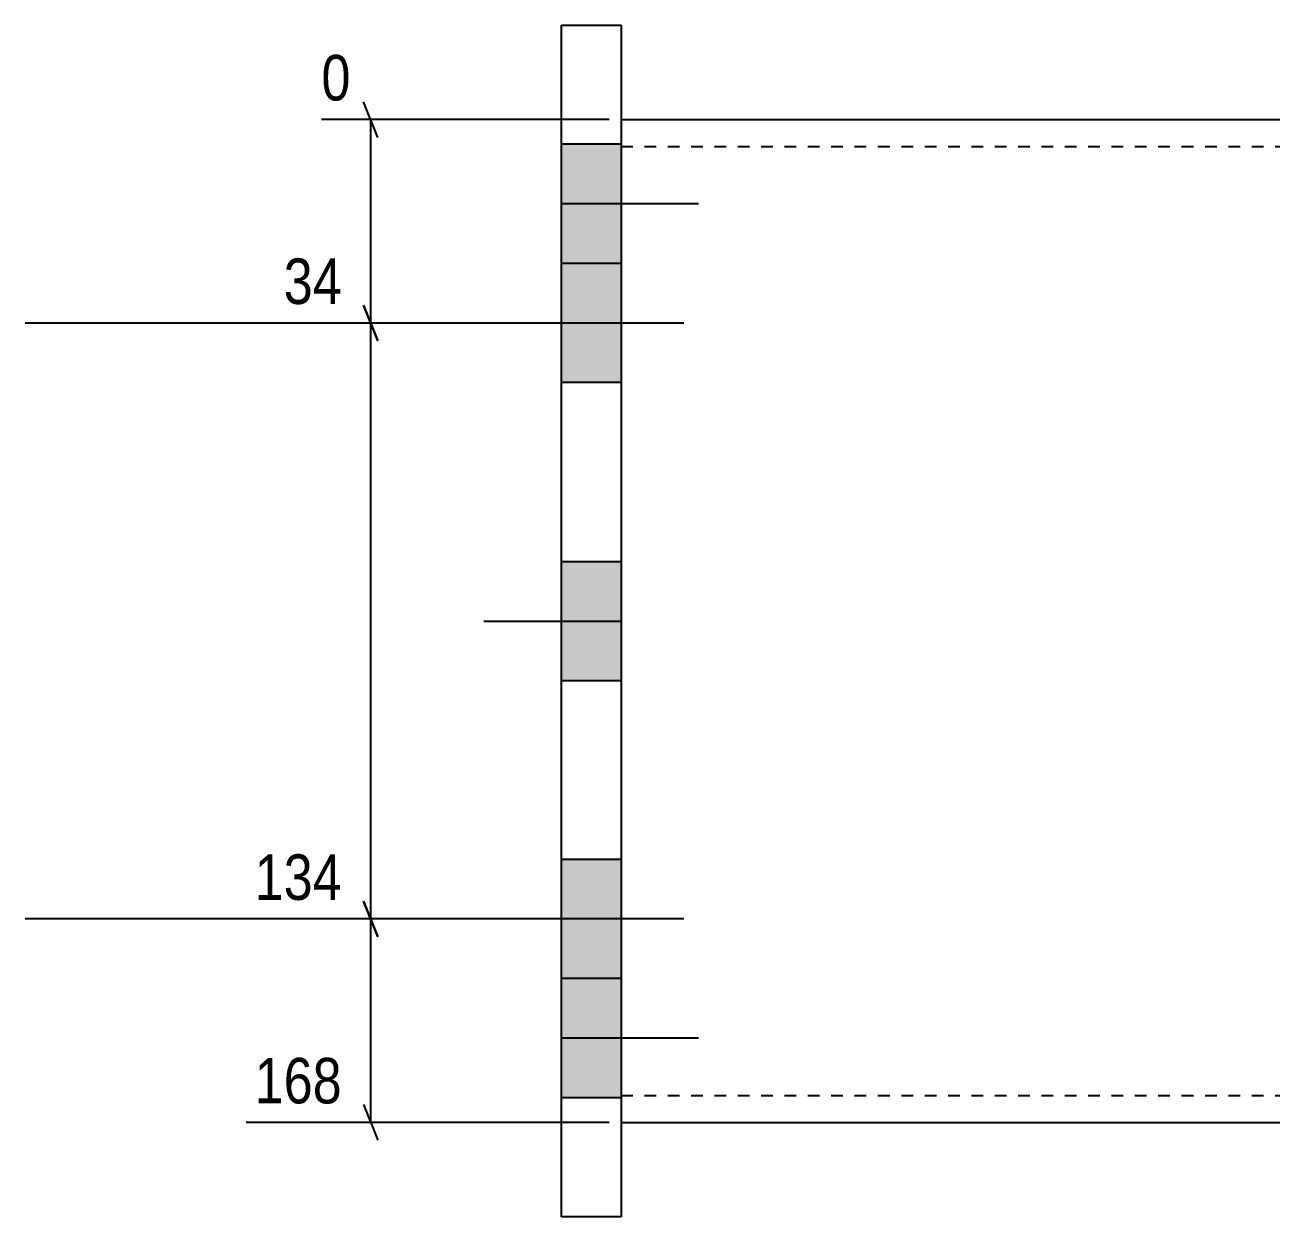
# Model space of a CAD drawing. Header units: millimetres. Extents: x -29 to 19532, y 3 to 527.
# Drawn here: x 6460.1 to 6670.6, y 4.8 to 204.8 of the extents above; entities that cross this region are included whole.
import ezdxf

# ---------------------------------------------------------------- set-up
doc = ezdxf.new("R2010")
doc.units = ezdxf.units.MM
doc.linetypes.add('DXK_LINE_DOT2', pattern=[3.9198, 1.9599, -1.9599])
doc.layers.add('MÅLSÆTNING', color=7, linetype='Continuous')
doc.layers.add('STÅL', color=7, linetype='Continuous')
doc.styles.add('Arial Narrow', font='ARIALN.TTF', dxfattribs={"height": 0.2})

msp = doc.modelspace()

# ---------------------------------------------------------------- hatches: boundary and pattern name
at = {"layer": 'STÅL', "linetype": 'Continuous'}
for points in [[(6550.09, 184.8), (6550.09, 164.8), (6560.09, 164.8), (6560.09, 184.8)], [(6550.09, 164.8), (6550.09, 144.8), (6560.09, 144.8), (6560.09, 164.8)], [(6550.09, 164.8), (6550.09, 144.8), (6560.09, 144.8), (6560.09, 164.8)], [(6550.09, 114.8), (6550.09, 94.8), (6560.09, 94.8), (6560.09, 114.8)], [(6550.09, 114.8), (6550.09, 94.8), (6560.09, 94.8), (6560.09, 114.8)], [(6550.09, 64.8), (6550.09, 44.8), (6560.09, 44.8), (6560.09, 64.8)], [(6550.09, 64.8), (6550.09, 44.8), (6560.09, 44.8), (6560.09, 64.8)], [(6550.09, 44.8), (6550.09, 24.8), (6560.09, 24.8), (6560.09, 44.8)]]:
    msp.add_hatch(color=96, dxfattribs=at).paths.add_polyline_path(points)

# ---------------------------------------------------------------- linework, layer by layer
at = {"layer": 'MÅLSÆTNING', "color": 7, "linetype": 'Continuous'}
for p, q in [((6519.3, 185.95), (6516.9, 191.95)), ((6558.09, 188.95), (6509.82, 188.95)), ((6518.1, 154.8), (6518.1, 188.95)), ((6516.9, 157.8), (6519.3, 151.8)), ((6519.3, 151.8), (6516.9, 157.8)), ((6548.09, 154.8), (6502.03, 154.8)), ((6548.09, 154.8), (6502.03, 154.8)), ((6518.1, 54.8), (6518.1, 154.8)), ((6516.9, 57.8), (6519.3, 51.8)), ((6519.3, 51.8), (6516.9, 57.8)), ((6548.09, 54.8), (6497.16, 54.8)), ((6548.09, 54.8), (6497.16, 54.8)), ((6518.1, 20.65), (6518.1, 54.8)), ((6516.9, 23.65), (6519.3, 17.65)), ((6558.09, 20.65), (6497.16, 20.65))]:
    msp.add_line(p, q, dxfattribs=at)
at = {"layer": 'STÅL', "color": 2, "linetype": 'Continuous'}
for p, q in [((6550.09, 204.8), (6560.09, 204.8)), ((6550.09, 4.8), (6550.09, 204.8)), ((6560.09, 204.8), (6560.09, 66.53)), ((6560.09, 188.95), (6670.65, 188.95)), ((6560.09, 66.53), (6560.09, 4.8)), ((6560.09, 20.65), (6670.65, 20.65)), ((6560.09, 4.8), (6550.09, 4.8))]:
    msp.add_line(p, q, dxfattribs=at)
at = {"layer": 'STÅL', "color": 7, "linetype": 'DXK_LINE_DOT2'}
for p, q in [((6560.09, 188.95), (6560.09, 20.65)), ((6560.09, 184.45), (6670.65, 184.45)), ((6560.09, 25.15), (6670.65, 25.15))]:
    msp.add_line(p, q, dxfattribs=at)
at = {"layer": 'STÅL', "color": 96, "linetype": 'Continuous'}
for p, q in [((6560.09, 184.8), (6550.09, 184.8)), ((6573.09, 174.8), (6550.09, 174.8)), ((6560.09, 164.8), (6550.09, 164.8)), ((6560.09, 164.8), (6550.09, 164.8)), ((6560.09, 164.8), (6550.09, 164.8)), ((6570.65, 154.8), (6460.09, 154.8)), ((6570.65, 154.8), (6460.09, 154.8)), ((6560.09, 144.8), (6550.09, 144.8)), ((6560.09, 144.8), (6550.09, 144.8)), ((6550.09, 114.8), (6560.09, 114.8)), ((6550.09, 114.8), (6560.09, 114.8)), ((6537.09, 104.8), (6560.09, 104.8)), ((6537.09, 104.8), (6560.09, 104.8)), ((6550.09, 94.8), (6560.09, 94.8)), ((6550.09, 94.8), (6560.09, 94.8)), ((6560.09, 64.8), (6550.09, 64.8)), ((6560.09, 64.8), (6550.09, 64.8)), ((6570.65, 54.8), (6460.09, 54.8)), ((6570.65, 54.8), (6460.09, 54.8)), ((6560.09, 44.8), (6550.09, 44.8)), ((6560.09, 44.8), (6550.09, 44.8)), ((6560.09, 44.8), (6550.09, 44.8)), ((6573.09, 34.8), (6550.09, 34.8)), ((6560.09, 24.8), (6550.09, 24.8))]:
    msp.add_line(p, q, dxfattribs=at)

# ---------------------------------------------------------------- wipeouts: each hides what was drawn before it
at = {"color": 0, "linetype": 'Continuous'}
for points in [[(6514.84, 156.4), (6514.84, 167.6), (6501.89, 167.6), (6501.89, 156.4)], [(6514.84, 56.4), (6514.84, 67.6), (6497.02, 67.6), (6497.02, 56.4)], [(6514.84, 22.25), (6514.84, 33.45), (6497.02, 33.45), (6497.02, 22.25)]]:
    msp.add_wipeout(points, dxfattribs=at).dxf.layer = 'MÅLSÆTNING'

# ---------------------------------------------------------------- next in the draw order: texts
at = {"layer": 'MÅLSÆTNING', "color": 3, "linetype": 'Continuous', "style": 'Arial Narrow'}
for s, p in [('34', (6503.49, 158)), ('134', (6498.62, 58)), ('168', (6498.62, 23.85))]:
    msp.add_text(s, height=7.635, dxfattribs=at).set_placement(p)

# ---------------------------------------------------------------- next in the draw order: wipeouts: each hides what was drawn before it
at = {"color": 0, "linetype": 'Continuous'}
msp.add_wipeout([(6516.3, 190.55), (6516.3, 201.75), (6508.22, 201.75), (6508.22, 190.55)], dxfattribs=at).dxf.layer = 'MÅLSÆTNING'

# ---------------------------------------------------------------- next in the draw order: texts
at = {"layer": 'MÅLSÆTNING', "color": 3, "linetype": 'Continuous', "style": 'Arial Narrow'}
msp.add_text('0', height=7.64, dxfattribs=at).set_placement((6509.82, 192.15))

doc.saveas('drawing.dxf')
